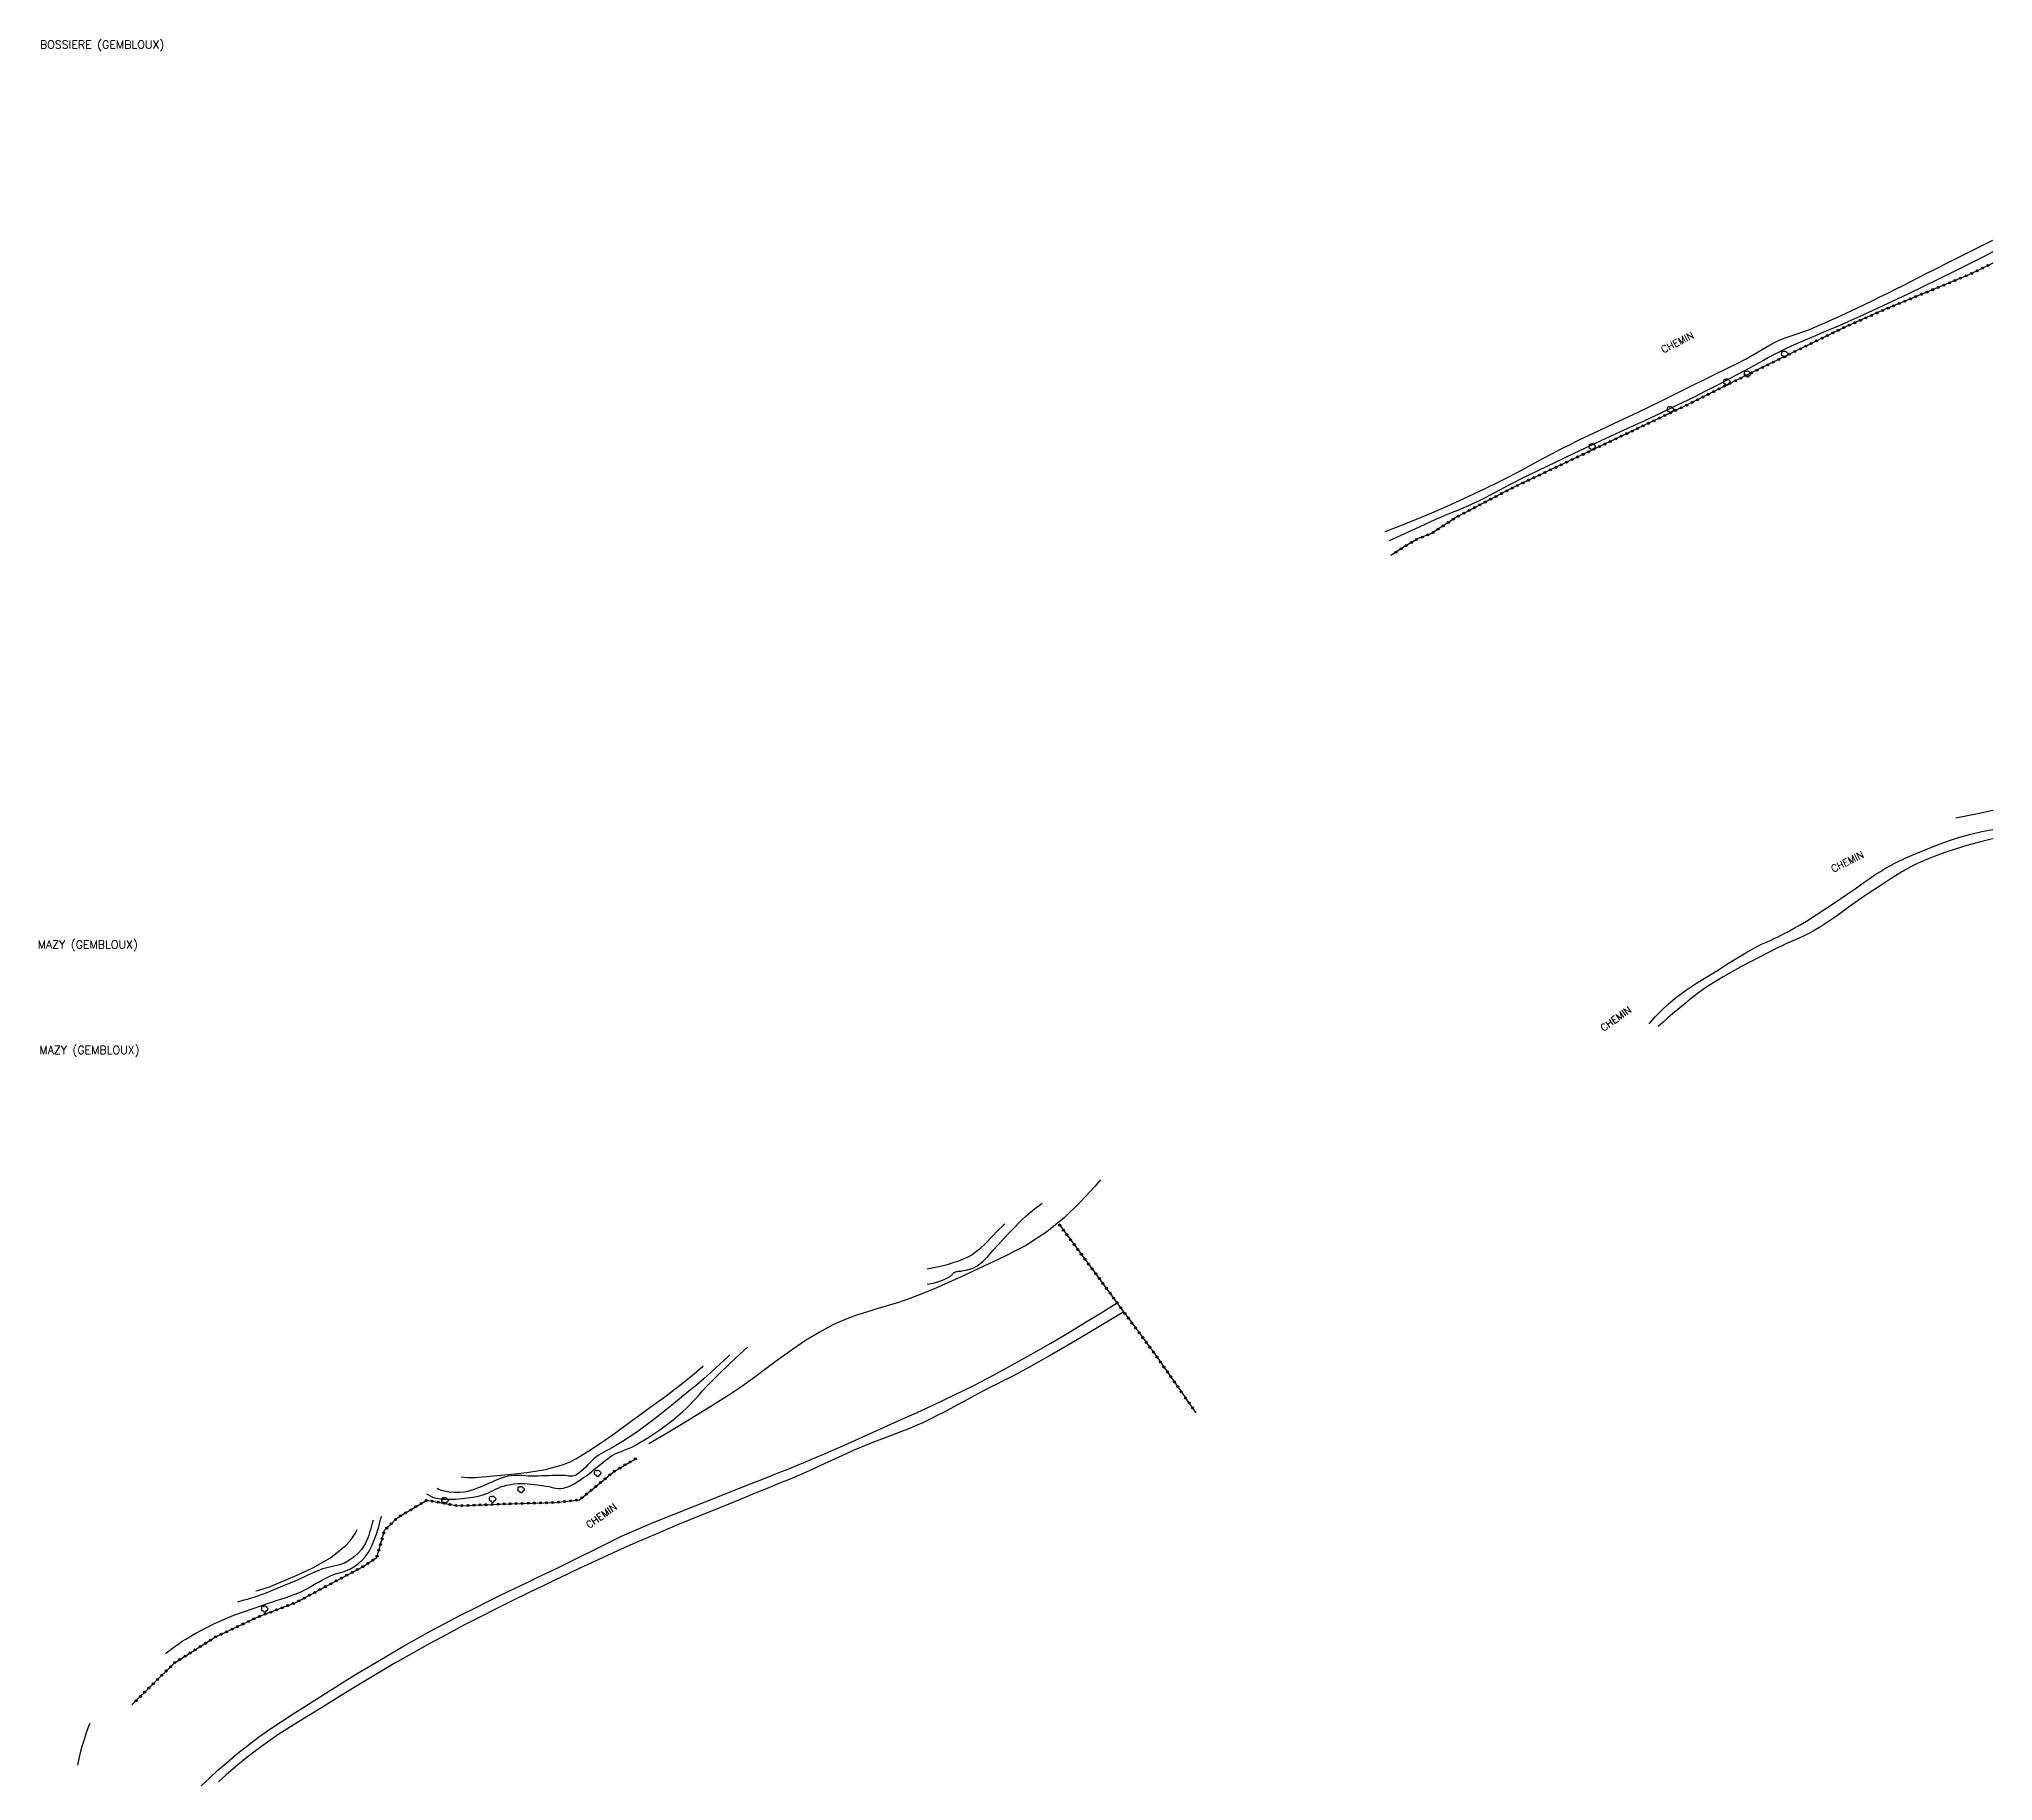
# Model space of a CAD drawing. Header units: millimetres. Extents: x 173000 to 174000, y 133000 to 134001.
# Drawn here: x 173514.8 to 174000, y 133554.7 to 133987.3 of the extents above; entities that cross this region are included whole.
import ezdxf
from ezdxf.enums import TextEntityAlignment as Align

# ---------------------------------------------------------------- set-up
doc = ezdxf.new("R2010")
doc.units = ezdxf.units.MM
doc.layers.get('0').update_dxf_attribs({"linetype": 'CONTINUOUS'})
for name, color, linetype in [('W0071', 7, 'CONTINUOUS'), ('W0211', 2, 'CONTINUOUS'), ('W0300', 7, 'CONTINUOUS'), ('W0323', 7, 'CONTINUOUS'), ('W0510', 5, 'CONTINUOUS'), ('W0980', 7, 'CONTINUOUS'), ('W0989', 7, 'CONTINUOUS')]:
    doc.layers.add(name, color=color, linetype=linetype)
doc.styles.get("Standard").update_dxf_attribs({"font": 'romans.shx', "width": 0.85})

# ---------------------------------------------------------------- blocks, each defined once
blk = doc.blocks.new('T300')
for p, q in [((-0.8, 0.51), (-0.86, 0.34)), ((-0.86, 0.34), (-0.86, 0.17)), ((-0.86, 0.17), (-0.74, 0.06)), ((-0.69, 0.63), (-0.8, 0.51)), ((-0.8, -0.06), (-0.74, 0.06)), ((-0.74, 0.06), (-0.69, 0.11)), ((-0.57, 0.69), (-0.69, 0.63)), ((-0.46, 0.69), (-0.57, 0.69)), ((-0.29, 0.63), (-0.46, 0.69)), ((-0.29, 0.63), (-0.17, 0.74)), ((-0.23, 0.57), (-0.29, 0.63)), ((-0.17, 0.74), (-0.06, 0.8)), ((-0.06, 0.8), (0.06, 0.8)), ((0.06, 0.8), (0.23, 0.74)), ((0.23, 0.74), (0.34, 0.63)), ((0.34, 0.63), (0.4, 0.51)), ((0.46, 0.46), (0.34, 0.46)), ((0.4, 0.51), (0.4, 0.46)), ((0.57, 0.4), (0.46, 0.46)), ((0.57, 0.4), (0.69, 0.29)), ((0.69, 0.29), (0.74, 0.17)), ((0.74, 0.06), (0.69, -0.17)), ((0.74, 0.17), (0.74, 0.06)), ((-0.8, -0.17), (-0.8, -0.06)), ((-0.8, -0.23), (-0.8, -0.17)), ((-0.74, -0.34), (-0.8, -0.23)), ((-0.69, -0.4), (-0.74, -0.34)), ((-0.51, -0.46), (-0.69, -0.4)), ((-0.4, -0.46), (-0.51, -0.46)), ((-0.4, -0.46), (-0.34, -0.46)), ((-0.34, -0.46), (-0.34, -0.4)), ((-0.34, -0.51), (-0.34, -0.46)), ((-0.29, -0.63), (-0.34, -0.51)), ((-0.17, -0.74), (-0.29, -0.63)), ((-0.06, -0.8), (-0.17, -0.74)), ((0.06, -0.8), (-0.06, -0.8)), ((0.17, -0.74), (0.06, -0.8)), ((0.23, -0.69), (0.17, -0.74)), ((0.29, -0.46), (0.23, -0.46)), ((0.29, -0.63), (0.23, -0.69)), ((0.46, -0.4), (0.29, -0.46)), ((0.34, -0.51), (0.29, -0.63)), ((0.34, -0.51), (0.34, -0.46)), ((0.57, -0.34), (0.46, -0.4)), ((0.63, -0.29), (0.57, -0.34)), ((0.69, -0.17), (0.63, -0.29))]:
    blk.add_line(p, q)
blk = doc.blocks.new('t323o')
at = {"color": 0, "linetype": 'Continuous'}
for radius in [0.25, 0.15]:
    blk.add_circle((0, 0), radius, dxfattribs=at)

msp = doc.modelspace()

# ---------------------------------------------------------------- linework, layer by layer
at = {"layer": 'W0071'}
for points in [[(173849.12, 133864.99), (173852.99, 133866.5), (173856.83, 133868.05), (173860.66, 133869.66), (173864.47, 133871.31), (173867.7, 133872.76), (173870.9, 133874.25), (173874.09, 133875.77), (173877.27, 133877.33), (173879.48, 133878.45), (173881.68, 133879.6), (173883.87, 133880.76), (173886.06, 133881.94), (173888.25, 133883.11), (173890.44, 133884.28), (173892.64, 133885.43), (173894.85, 133886.55), (173897.29, 133887.76), (173899.74, 133888.94), (173902.2, 133890.1), (173904.66, 133891.26), (173907.13, 133892.41), (173909.59, 133893.56), (173912.05, 133894.72), (173914.51, 133895.9), (173918.02, 133897.61), (173921.52, 133899.33), (173925.02, 133901.06), (173928.52, 133902.8), (173931.07, 133904.06), (173933.63, 133905.32), (173936.18, 133906.6), (173938.72, 133907.92), (173939.73, 133908.47), (173940.73, 133909.04), (173941.73, 133909.63), (173942.72, 133910.22), (173943.71, 133910.81), (173944.72, 133911.37), (173945.75, 133911.91), (173946.79, 133912.41), (173947.73, 133912.82), (173948.69, 133913.18), (173949.65, 133913.52), (173950.63, 133913.84), (173951.6, 133914.16), (173952.57, 133914.48), (173953.53, 133914.82), (173954.48, 133915.19), (173958.42, 133916.87), (173962.31, 133918.65), (173966.18, 133920.48), (173970.03, 133922.33), (173971.95, 133923.27), (173973.87, 133924.22), (173975.78, 133925.17), (173977.68, 133926.14), (173979.59, 133927.11), (173981.49, 133928.08), (173983.4, 133929.05), (173985.31, 133930.01), (173989.75, 133932.23), (173994.2, 133934.45), (173998.66, 133936.66), (174000, 133937.32)], [(174000, 133934.44), (173999.84, 133934.35), (173998.03, 133933.41), (173996.21, 133932.48), (173994.39, 133931.55), (173990.53, 133929.62), (173986.65, 133927.72), (173982.77, 133925.84), (173978.87, 133923.97), (173975.16, 133922.21), (173971.44, 133920.46), (173967.71, 133918.74), (173963.96, 133917.04), (173961.97, 133916.16), (173959.96, 133915.31), (173957.95, 133914.47), (173955.94, 133913.63), (173953.93, 133912.79), (173951.93, 133911.93), (173949.94, 133911.04), (173947.96, 133910.11), (173946.72, 133909.49), (173945.48, 133908.85), (173944.25, 133908.18), (173943.03, 133907.51), (173941.82, 133906.83), (173940.6, 133906.15), (173939.38, 133905.48), (173938.15, 133904.83), (173935.03, 133903.18), (173931.91, 133901.53), (173928.77, 133899.91), (173925.61, 133898.32), (173921.59, 133896.35), (173917.54, 133894.42), (173913.48, 133892.52), (173909.39, 133890.67)], [(173909.39, 133890.67), (173902.63, 133887.56), (173895.9, 133884.39), (173889.2, 133881.17), (173882.52, 133877.88), (173881.26, 133877.24), (173880, 133876.58), (173878.75, 133875.91), (173877.5, 133875.24), (173876.25, 133874.57), (173874.99, 133873.91), (173873.72, 133873.27), (173872.45, 133872.65), (173871.11, 133872.02), (173869.76, 133871.42), (173868.41, 133870.84), (173867.05, 133870.26), (173865.69, 133869.7), (173864.33, 133869.12), (173862.97, 133868.54), (173861.62, 133867.95), (173858.73, 133866.65), (173855.84, 133865.34), (173852.96, 133864.02), (173850.08, 133862.68)], [(173914.67, 133742.72), (173916.14, 133744.44), (173917.7, 133746.08), (173919.34, 133747.64), (173921.06, 133749.11), (173923.66, 133751.05), (173926.37, 133752.81), (173929.14, 133754.48), (173931.88, 133756.17), (173934.13, 133757.6), (173936.38, 133759.02), (173938.66, 133760.41), (173940.99, 133761.71), (173941.76, 133762.11), (173942.54, 133762.49), (173943.34, 133762.85), (173944.13, 133763.2), (173944.93, 133763.55), (173945.72, 133763.91), (173946.51, 133764.27), (173947.29, 133764.66), (173948.91, 133765.52), (173950.51, 133766.4), (173952.1, 133767.32), (173953.67, 133768.26), (173956.12, 133769.78), (173958.53, 133771.36), (173960.93, 133772.96), (173963.33, 133774.57), (173964.58, 133775.42), (173965.82, 133776.29), (173967.05, 133777.18), (173968.28, 133778.06), (173969.52, 133778.94), (173970.77, 133779.79), (173972.05, 133780.61), (173973.36, 133781.39), (173975.84, 133782.72), (173978.39, 133783.93), (173980.97, 133785.06), (173983.57, 133786.13), (173986.27, 133787.18), (173988.99, 133788.18), (173991.74, 133789.08), (173994.52, 133789.88), (173997.26, 133790.52), (174000, 133791.03)], [(174000, 133788.65), (173999.26, 133788.5), (173996.37, 133787.81), (173993.5, 133787.02), (173990.65, 133786.15), (173988.04, 133785.28), (173985.45, 133784.33), (173982.9, 133783.29), (173980.4, 133782.13), (173977.51, 133780.56), (173974.71, 133778.84), (173971.96, 133777.04), (173969.22, 133775.23), (173967.48, 133774.07), (173965.77, 133772.86), (173964.07, 133771.63), (173962.37, 133770.4), (173960.67, 133769.18), (173958.94, 133767.98), (173957.18, 133766.83), (173955.38, 133765.75), (173954.28, 133765.16), (173953.16, 133764.6), (173952.03, 133764.08), (173950.88, 133763.57), (173949.74, 133763.08), (173948.6, 133762.58), (173947.46, 133762.05), (173946.34, 133761.5), (173941.87, 133759.21), (173937.41, 133756.87), (173933.01, 133754.41), (173928.74, 133751.74), (173926.93, 133750.47), (173925.18, 133749.11), (173923.47, 133747.71), (173921.77, 133746.3), (173920.53, 133745.28), (173919.31, 133744.23), (173918.09, 133743.17), (173916.9, 133742.1)], [(173778.56, 133671), (173782.52, 133673.49)], [(173555.05, 133553.49), (173557.12, 133555.44), (173559.23, 133557.36), (173561.69, 133559.5), (173564.19, 133561.6), (173566.74, 133563.64), (173569.34, 133565.61), (173572.15, 133567.61), (173575.01, 133569.51), (173577.9, 133571.37), (173580.79, 133573.22), (173585.12, 133575.97), (173589.46, 133578.68), (173593.83, 133581.36), (173598.22, 133584), (173601.7, 133586.06), (173605.19, 133588.1), (173608.7, 133590.1), (173612.24, 133592.06), (173615.76, 133593.93), (173619.3, 133595.76), (173622.86, 133597.55), (173626.42, 133599.33), (173628.94, 133600.58), (173631.46, 133601.81), (173633.99, 133603.03), (173636.52, 133604.24), (173639.05, 133605.46), (173641.58, 133606.67), (173644.11, 133607.89), (173646.64, 133609.11), (173648.48, 133610.02), (173650.31, 133610.93), (173652.14, 133611.86), (173653.97, 133612.78), (173655.8, 133613.7), (173657.64, 133614.6), (173659.49, 133615.48), (173661.36, 133616.33), (173667.33, 133618.9), (173673.35, 133621.33), (173679.4, 133623.71), (173685.44, 133626.1), (173687.65, 133626.98), (173689.87, 133627.86), (173692.1, 133628.73), (173694.32, 133629.6), (173696.54, 133630.47), (173698.76, 133631.36), (173700.97, 133632.25), (173703.17, 133633.16), (173709.46, 133635.82), (173715.72, 133638.54), (173721.96, 133641.3), (173728.18, 133644.11), (173732.86, 133646.24), (173737.53, 133648.39), (173742.18, 133650.59), (173746.8, 133652.87), (173750.61, 133654.84), (173754.39, 133656.86), (173758.14, 133658.93), (173761.88, 133661.04), (173766.08, 133663.47), (173770.26, 133665.94), (173774.42, 133668.45), (173778.56, 133671)], [(173783.76, 133671), (173778.01, 133667.45), (173772.2, 133663.98), (173766.34, 133660.6), (173760.44, 133657.29), (173758.9, 133656.45), (173757.35, 133655.64), (173755.79, 133654.83), (173754.23, 133654.04), (173752.67, 133653.26), (173751.1, 133652.47), (173749.54, 133651.67), (173747.98, 133650.87), (173746.29, 133649.98), (173744.6, 133649.07), (173742.92, 133648.16), (173741.24, 133647.24), (173739.55, 133646.33), (173737.85, 133645.45), (173736.14, 133644.59), (173734.41, 133643.77), (173732.49, 133642.91), (173730.56, 133642.11), (173728.6, 133641.34), (173726.65, 133640.59), (173724.68, 133639.85), (173722.73, 133639.1), (173720.78, 133638.33), (173718.84, 133637.53), (173717.02, 133636.74), (173715.21, 133635.93), (173713.41, 133635.11), (173711.61, 133634.27), (173709.81, 133633.44), (173708.01, 133632.62), (173706.21, 133631.8), (173704.39, 133631.01), (173702.65, 133630.26), (173700.89, 133629.53), (173699.14, 133628.8), (173697.38, 133628.08), (173695.62, 133627.37), (173693.85, 133626.66), (173692.09, 133625.94), (173690.34, 133625.22), (173684.69, 133622.91), (173679.04, 133620.62), (173673.4, 133618.3), (173667.78, 133615.92), (173663.12, 133613.89), (173658.48, 133611.83), (173653.86, 133609.72), (173649.24, 133607.6), (173646.06, 133606.1), (173642.88, 133604.58), (173639.71, 133603.04), (173636.54, 133601.49), (173632.51, 133599.51), (173628.48, 133597.52), (173624.47, 133595.51), (173620.48, 133593.45), (173616.07, 133591.11), (173611.68, 133588.74), (173607.32, 133586.32), (173602.98, 133583.85), (173598.44, 133581.17), (173593.94, 133578.44), (173589.45, 133575.67), (173584.98, 133572.89), (173581.44, 133570.71), (173577.9, 133568.55), (173574.39, 133566.32), (173570.96, 133563.97), (173568.46, 133562.13), (173566.02, 133560.21), (173563.64, 133558.23), (173561.3, 133556.2), (173559.39, 133554.46)], [(173784.04, 133671.17), (173783.76, 133671)]]:
    msp.add_lwpolyline(points, dxfattribs=at)
at = {"layer": 'W0211'}
msp.add_lwpolyline([(173990.79, 133793.93), (173996.18, 133794.97), (174000, 133795.79)], dxfattribs=at)
at = {"layer": 'W0300'}
for points in [[(173778.44, 133703.98), (173776.98, 133702.35), (173773.27, 133698.36), (173769.35, 133694.55), (173765.11, 133691.1), (173760.04, 133687.81), (173754.7, 133685), (173749.25, 133682.45), (173743.82, 133679.94), (173740.66, 133678.49), (173737.48, 133677.11), (173734.26, 133675.79), (173731.03, 133674.53), (173728.25, 133673.54), (173725.44, 133672.67), (173722.62, 133671.84), (173719.8, 133671)], [(173719.8, 133671), (173717.79, 133670.35), (173715.81, 133669.64), (173713.85, 133668.85), (173711.94, 133667.96), (173708.5, 133666.11), (173705.17, 133664.06), (173701.93, 133661.87), (173698.77, 133659.59), (173695.65, 133657.27), (173692.53, 133654.96), (173689.36, 133652.71), (173686.13, 133650.55), (173681.2, 133647.43), (173676.24, 133644.36), (173671.24, 133641.36), (173666.21, 133638.41)], [(173619.61, 133630.26), (173621.24, 133630.09), (173623.11, 133630.1), (173624.96, 133630.24), (173626.8, 133630.4), (173631.39, 133630.8), (173635.99, 133631.29), (173640.58, 133632.06), (173645.06, 133633.29), (173646.73, 133633.97), (173648.31, 133634.82), (173649.83, 133635.75), (173651.34, 133636.7), (173654.26, 133638.6), (173657.12, 133640.61), (173659.93, 133642.67), (173662.74, 133644.72), (173666.48, 133647.43), (173670.21, 133650.14), (173673.9, 133652.92), (173677.5, 133655.81), (173679.57, 133657.62), (173679.74, 133657.77)], [(173568.67, 133601.89), (173569.12, 133602.01), (173570.71, 133602.49), (173572.29, 133603.03), (173573.83, 133603.65), (173578.32, 133605.58), (173582.85, 133607.61), (173587.21, 133610.09), (173591.11, 133613.27), (173592.33, 133614.66), (173593.35, 133616.2), (173593.85, 133617.12)]]:
    msp.add_lwpolyline(points, dxfattribs=at)
at = {"layer": 'W0323'}
for points in [[(174000, 133931.66), (173993.99, 133928.76), (173973.1, 133920.11), (173963.37, 133915.83), (173940.95, 133904.87), (173923.21, 133896.03), (173880.35, 133875.67), (173866.82, 133868.6), (173860.62, 133864.52), (173857.32, 133863.26), (173853.77, 133861.2), (173850.51, 133859.07)], [(173768.03, 133693.03), (173777.18, 133680.75), (173784.31, 133671)], [(173784.31, 133671), (173785.08, 133669.95), (173792.01, 133660.58), (173799.3, 133650.13)], [(173802.12, 133646.13), (173799.3, 133650.13)], [(173537.85, 133573.58), (173548.38, 133584), (173558.67, 133590.48), (173569.57, 133595.6), (173578.57, 133599.01), (173595.29, 133607.97), (173598.67, 133610.24), (173600.62, 133616.96), (173603.88, 133620.13), (173611.14, 133624.46), (173618.81, 133623.03), (173631.42, 133623.56), (173643.1, 133623.88), (173649.04, 133624.54), (173657.7, 133631.65), (173662.92, 133634.71)]]:
    msp.add_lwpolyline(points, dxfattribs=at)
at = {"layer": 'W0510'}
for points in [[(173735.36, 133678.12), (173736.87, 133678.36), (173738.34, 133678.76), (173739.76, 133679.32), (173741.11, 133680.03), (173741.27, 133680.15), (173741.41, 133680.28), (173741.54, 133680.43), (173741.66, 133680.58), (173741.79, 133680.73), (173741.92, 133680.87), (173742.07, 133681), (173742.24, 133681.1), (173742.45, 133681.18), (173742.67, 133681.23), (173742.89, 133681.26), (173743.11, 133681.28), (173743.32, 133681.29), (173743.54, 133681.3), (173743.75, 133681.32), (173743.97, 133681.36), (173744.92, 133681.57), (173745.88, 133681.79), (173746.82, 133682.09), (173747.71, 133682.54), (173749.22, 133683.68), (173750.53, 133685.06), (173751.74, 133686.51), (173752.97, 133687.88), (173753.83, 133688.76), (173754.67, 133689.66), (173755.51, 133690.56), (173756.35, 133691.46), (173757.2, 133692.36), (173758.06, 133693.24), (173758.94, 133694.11), (173759.84, 133694.95), (173760.92, 133695.88), (173762.04, 133696.77), (173763.18, 133697.64), (173763.89, 133698.17)], [(173754.64, 133693), (173754.27, 133692.65), (173753.02, 133691.46), (173751.47, 133689.9), (173749.94, 133688.3), (173748.33, 133686.76), (173746.55, 133685.41), (173745.47, 133684.78), (173744.33, 133684.27), (173743.17, 133683.83), (173741.99, 133683.43), (173740.35, 133682.92), (173738.69, 133682.48), (173737.01, 133682.11), (173735.32, 133681.81)], [(173611.01, 133626.01), (173611.34, 133625.81), (173611.91, 133625.48), (173612.51, 133625.19), (173613.14, 133624.99), (173614.83, 133624.72), (173616.54, 133624.66), (173618.23, 133624.73), (173619.92, 133624.86), (173621.24, 133624.99), (173622.55, 133625.19), (173623.85, 133625.45), (173625.14, 133625.8), (173625.78, 133626.01), (173626.4, 133626.28), (173627.01, 133626.56), (173627.61, 133626.87), (173628.21, 133627.17), (173628.82, 133627.46), (173629.45, 133627.72), (173630.09, 133627.93), (173630.98, 133628.17), (173631.88, 133628.36), (173632.79, 133628.49), (173633.71, 133628.56), (173635.34, 133628.56), (173636.97, 133628.42), (173638.59, 133628.22), (173640.2, 133628.03), (173640.8, 133627.94), (173641.39, 133627.82), (173641.97, 133627.68), (173642.56, 133627.54), (173643.16, 133627.43), (173643.78, 133627.35), (173644.4, 133627.34), (173645.02, 133627.4), (173646.41, 133627.82), (173647.69, 133628.48), (173648.89, 133629.26), (173650.05, 133630.04), (173650.57, 133630.39), (173651.07, 133630.76), (173651.56, 133631.15), (173652.05, 133631.55), (173652.53, 133631.95), (173653.01, 133632.35), (173653.49, 133632.75), (173653.98, 133633.14), (173654.71, 133633.73), (173655.44, 133634.33), (173656.19, 133634.91), (173656.98, 133635.43), (173657.69, 133635.83), (173658.43, 133636.17), (173659.18, 133636.48), (173659.93, 133636.78), (173660.69, 133637.07), (173661.44, 133637.37), (173662.18, 133637.71), (173662.9, 133638.09), (173665.98, 133639.94), (173668.96, 133641.94), (173671.84, 133644.08), (173674.61, 133646.37), (173675.5, 133647.18), (173676.36, 133648.03), (173677.19, 133648.91), (173677.99, 133649.81), (173678.79, 133650.71), (173679.59, 133651.61), (173680.41, 133652.5), (173681.24, 133653.36), (173683.74, 133655.83), (173686.27, 133658.27), (173688.83, 133660.67), (173690.77, 133662.44)], [(173686.32, 133660.56), (173686, 133660.24), (173683.9, 133658.21), (173681.75, 133656.22), (173679.92, 133654.6), (173678.05, 133653.03), (173676.16, 133651.48), (173674.27, 133649.94), (173671.89, 133647.99), (173669.5, 133646.05), (173667.09, 133644.14), (173664.62, 133642.3), (173663.01, 133641.17), (173661.38, 133640.08), (173659.73, 133639.02), (173658.06, 133637.99), (173657.47, 133637.65), (173656.88, 133637.32), (173656.28, 133637.01), (173655.67, 133636.7), (173655.07, 133636.39), (173654.48, 133636.05), (173653.9, 133635.7), (173653.34, 133635.31), (173652.74, 133634.84), (173652.18, 133634.32), (173651.64, 133633.78), (173651.11, 133633.23), (173650.59, 133632.68), (173650.05, 133632.14), (173649.48, 133631.63), (173648.88, 133631.15), (173648.6, 133630.95), (173648.31, 133630.75), (173648, 133630.58), (173647.66, 133630.46), (173647.3, 133630.4), (173646.94, 133630.38), (173646.58, 133630.4), (173646.23, 133630.44), (173645.88, 133630.49), (173645.53, 133630.54), (173645.18, 133630.57), (173644.83, 133630.59), (173643.96, 133630.59), (173643.1, 133630.58), (173642.23, 133630.55), (173641.36, 133630.52), (173640.5, 133630.48), (173639.63, 133630.45), (173638.77, 133630.42), (173637.9, 133630.4), (173637.08, 133630.41), (173636.26, 133630.44), (173635.43, 133630.49), (173634.61, 133630.54), (173633.79, 133630.57), (173632.95, 133630.57), (173632.12, 133630.51), (173631.3, 133630.39), (173630.29, 133630.15), (173629.3, 133629.83), (173628.33, 133629.45), (173627.39, 133629.03), (173626.46, 133628.59), (173625.52, 133628.16), (173624.58, 133627.75), (173623.61, 133627.39), (173622.85, 133627.11), (173622.07, 133626.83), (173621.28, 133626.6), (173620.47, 133626.44), (173619.21, 133626.34), (173617.93, 133626.35), (173616.67, 133626.47), (173615.42, 133626.7), (173614.77, 133626.88), (173614.14, 133627.11), (173613.65, 133627.32)], [(173546.25, 133586.4), (173546.38, 133586.5), (173547.18, 133587.09), (173547.97, 133587.68), (173548.77, 133588.28), (173549.58, 133588.86), (173550.4, 133589.42), (173551.24, 133589.95), (173553.58, 133591.31), (173555.96, 133592.59), (173558.39, 133593.79), (173560.85, 133594.92), (173563.2, 133595.87), (173565.58, 133596.74), (173567.97, 133597.56), (173570.36, 133598.39), (173571.48, 133598.77), (173572.6, 133599.14), (173573.73, 133599.5), (173574.86, 133599.85), (173575.98, 133600.22), (173577.1, 133600.6), (173578.21, 133601.02), (173579.3, 133601.47), (173580.32, 133601.94), (173581.31, 133602.46), (173582.28, 133603), (173583.25, 133603.56), (173584.21, 133604.12), (173585.18, 133604.66), (173586.17, 133605.18), (173587.18, 133605.65), (173587.8, 133605.9), (173588.43, 133606.11), (173589.07, 133606.3), (173589.71, 133606.47), (173590.35, 133606.66), (173590.98, 133606.88), (173591.6, 133607.13), (173592.2, 133607.43), (173593.22, 133608.05), (173594.19, 133608.75), (173595.09, 133609.55), (173595.89, 133610.45), (173596.8, 133611.81), (173597.52, 133613.28), (173598.12, 133614.78), (173598.69, 133616.28), (173598.96, 133617.04), (173599.19, 133617.81), (173599.39, 133618.59), (173599.57, 133619.37), (173599.77, 133620.15), (173599.86, 133620.5)], [(173597.76, 133619.46), (173597.65, 133619.1), (173597.47, 133618.42), (173597.3, 133617.74), (173597.12, 133617.07), (173596.92, 133616.39), (173596.7, 133615.73), (173596.45, 133615.07), (173596.14, 133614.34), (173595.81, 133613.62), (173595.42, 133612.91), (173594.95, 133612.26), (173594.05, 133611.28), (173593.05, 133610.38), (173591.97, 133609.59), (173590.81, 133608.92), (173590.14, 133608.62), (173589.45, 133608.38), (173588.75, 133608.19), (173588.04, 133608.04), (173587.33, 133607.9), (173586.63, 133607.75), (173585.93, 133607.58), (173585.24, 133607.36), (173584.32, 133607.01), (173583.41, 133606.63), (173582.51, 133606.24), (173581.61, 133605.83), (173580.72, 133605.41), (173579.83, 133604.99), (173578.94, 133604.59), (173578.04, 133604.2), (173575.68, 133603.21), (173573.32, 133602.23), (173570.94, 133601.28), (173568.54, 133600.4), (173567.51, 133600.07), (173566.47, 133599.77), (173565.43, 133599.5), (173564.39, 133599.23), (173564.2, 133599.18)], [(173524.48, 133558.62), (173524.78, 133560.2), (173525.13, 133561.77), (173525.55, 133563.32), (173526.02, 133564.85), (173526.64, 133566.72), (173527.31, 133568.58), (173527.51, 133569.04)]]:
    msp.add_lwpolyline(points, dxfattribs=at)

# ---------------------------------------------------------------- block references
at = {"layer": 'W0300'}
for p in [(173948.34, 133909.02), (173933.98, 133902.09), (173939.08, 133904.12), (173919.96, 133895.27), (173900.53, 133886.02), (173653.56, 133631.1), (173615.65, 133624.32), (173627.48, 133624.66), (173634.54, 133627.05), (173570.89, 133597.39)]:
    msp.add_blockref('T300', p, dxfattribs=at)
at = {"layer": 'W0323'}
for p, rotation in [((173997.42, 133930.42), 205.7996646409526), ((173998.78, 133931.07), 205.7996646409526), ((173985.04, 133925.06), 202.4756401029723), ((173986.43, 133925.63), 202.4756401029723), ((173987.81, 133926.2), 202.4756401029723), ((173989.2, 133926.78), 202.4756401029723), ((173990.58, 133927.35), 202.4756401029723), ((173991.97, 133927.92), 202.4756401029723), ((173993.36, 133928.5), 202.4756401029723), ((173994.72, 133929.11), 205.7996646409526), ((173996.07, 133929.77), 205.7996646409526), ((173973.95, 133920.47), 202.4756401029723), ((173975.34, 133921.04), 202.4756401029723), ((173976.72, 133921.62), 202.4756401029723), ((173978.11, 133922.19), 202.4756401029723), ((173979.5, 133922.76), 202.4756401029723), ((173980.88, 133923.34), 202.4756401029723), ((173982.27, 133923.91), 202.4756401029723), ((173983.65, 133924.48), 202.4756401029723), ((173962.97, 133915.63), 206.0567954972291), ((173964.33, 133916.25), 203.7759297131057), ((173965.71, 133916.86), 203.7759297131057), ((173967.08, 133917.46), 203.7759297131057), ((173968.45, 133918.07), 203.7759297131057), ((173969.83, 133918.67), 203.7759297131057), ((173971.2, 133919.28), 203.7759297131057), ((173972.57, 133919.88), 203.7759297131057), ((173953.54, 133911.02), 206.0567954972291), ((173954.88, 133911.68), 206.0567954972291), ((173956.23, 133912.34), 206.0567954972291), ((173957.58, 133913), 206.0567954972291), ((173958.93, 133913.66), 206.0567954972291), ((173960.27, 133914.32), 206.0567954972291), ((173961.62, 133914.97), 206.0567954972291), ((173942.76, 133905.75), 206.0567954972291), ((173944.1, 133906.41), 206.0567954972291), ((173945.45, 133907.07), 206.0567954972291), ((173946.8, 133907.73), 206.0567954972291), ((173948.15, 133908.39), 206.0567954972291), ((173949.49, 133909.04), 206.0567954972291), ((173950.84, 133909.7), 206.0567954972291), ((173952.19, 133910.36), 206.0567954972291), ((173933.35, 133901.08), 206.4874847359571), ((173934.69, 133901.75), 206.4874847359571), ((173936.04, 133902.42), 206.4874847359571), ((173937.38, 133903.09), 206.4874847359571), ((173938.72, 133903.76), 206.4874847359571), ((173940.06, 133904.43), 206.4874847359571), ((173941.41, 133905.09), 206.0567954972291), ((173923.95, 133896.4), 206.4874847359571), ((173925.3, 133897.07), 206.4874847359571), ((173926.64, 133897.74), 206.4874847359571), ((173927.98, 133898.4), 206.4874847359571), ((173929.32, 133899.07), 206.4874847359571), ((173930.67, 133899.74), 206.4874847359571), ((173932.01, 133900.41), 206.4874847359571), ((173913.12, 133891.24), 205.4045278949871), ((173914.48, 133891.88), 205.4045278949871), ((173915.83, 133892.52), 205.4045278949871), ((173917.19, 133893.17), 205.4045278949871), ((173918.54, 133893.81), 205.4045278949871), ((173919.9, 133894.45), 205.4045278949871), ((173921.25, 133895.1), 205.4045278949871), ((173922.61, 133895.74), 205.4045278949871), ((173903.64, 133886.73), 205.4045278949871), ((173904.99, 133887.37), 205.4045278949871), ((173906.35, 133888.02), 205.4045278949871), ((173907.7, 133888.66), 205.4045278949871), ((173909.06, 133889.3), 205.4045278949871), ((173910.41, 133889.95), 205.4045278949871), ((173911.77, 133890.59), 205.4045278949871), ((173892.8, 133881.58), 205.4045278949871), ((173894.15, 133882.23), 205.4045278949871), ((173895.51, 133882.87), 205.4045278949871), ((173896.86, 133883.51), 205.4045278949871), ((173898.22, 133884.16), 205.4045278949871), ((173899.57, 133884.8), 205.4045278949871), ((173900.93, 133885.44), 205.4045278949871), ((173902.28, 133886.09), 205.4045278949871), ((173881.96, 133876.43), 205.4045278949871), ((173883.31, 133877.08), 205.4045278949871), ((173884.67, 133877.72), 205.4045278949871), ((173886.02, 133878.37), 205.4045278949871), ((173887.38, 133879.01), 205.4045278949871), ((173888.73, 133879.65), 205.4045278949871), ((173890.09, 133880.3), 205.4045278949871), ((173891.44, 133880.94), 205.4045278949871), ((173872.62, 133871.63), 207.6092412150575), ((173873.95, 133872.33), 207.6092412150575), ((173875.28, 133873.02), 207.6092412150575), ((173876.61, 133873.72), 207.6092412150575), ((173877.94, 133874.41), 207.6092412150575), ((173879.27, 133875.11), 207.6092412150575), ((173880.6, 133875.79), 205.4045278949871), ((173864.77, 133867.25), 213.3366323642092), ((173866.02, 133868.07), 213.3366323642092), ((173867.31, 133868.85), 207.6092412150575), ((173868.63, 133869.54), 207.6092412150575), ((173869.96, 133870.24), 207.6092412150575), ((173871.29, 133870.93), 207.6092412150575), ((173855.59, 133862.26), 210.196019843644), ((173856.89, 133863.01), 210.196019843644), ((173858.25, 133863.62), 200.8631058064753), ((173859.66, 133864.15), 200.8631058064753), ((173861.01, 133864.78), 213.3366323642092), ((173862.27, 133865.6), 213.3366323642092), ((173863.52, 133866.42), 213.3366323642092), ((173851.77, 133859.89), 213.0663814342925), ((173853.02, 133860.71), 213.0663814342925), ((173854.29, 133861.5), 210.196019843644), ((173768.26, 133692.71), 306.7165407225667), ((173769.16, 133691.51), 306.7165407225667), ((173770.06, 133690.31), 306.7165407225667), ((173770.95, 133689.1), 306.7165407225667), ((173771.85, 133687.9), 306.7165407225667), ((173772.75, 133686.7), 306.7165407225667), ((173773.64, 133685.5), 306.7165407225667), ((173774.54, 133684.29), 306.7165407225667), ((173775.44, 133683.09), 306.7165407225667), ((173776.33, 133681.89), 306.7165407225667), ((173777.23, 133680.69), 306.1787950967092), ((173778.12, 133679.48), 306.1787950967092), ((173779, 133678.26), 306.1787950967092), ((173779.89, 133677.05), 306.1787950967092), ((173780.77, 133675.84), 306.1787950967092), ((173781.66, 133674.63), 306.1787950967092), ((173782.54, 133673.42), 306.1787950967092), ((173783.43, 133672.21), 306.1787950967092), ((173784.43, 133670.84), 306.1787950970718), ((173785.32, 133669.63), 306.4773186811784), ((173786.21, 133668.43), 306.4773186811784), ((173787.1, 133667.22), 306.4773186811784), ((173787.99, 133666.01), 306.4773186811784), ((173788.88, 133664.81), 306.4773186811784), ((173789.77, 133663.6), 306.4773186811784), ((173790.67, 133662.4), 306.4773186811784), ((173791.56, 133661.19), 306.4773186811784), ((173792.43, 133659.97), 304.9146721586977), ((173793.29, 133658.74), 304.9146721586977), ((173794.15, 133657.51), 304.9146721586977), ((173795.01, 133656.28), 304.9146721586977), ((173795.87, 133655.05), 304.9146721586977), ((173796.73, 133653.82), 304.9146721586977), ((173797.58, 133652.59), 304.9146721586977), ((173798.44, 133651.36), 304.9146721586977), ((173799.53, 133649.81), 125.1663729719572), ((173800.39, 133648.59), 125.1663729719572), ((173801.26, 133647.36), 125.1663729719572), ((173661.61, 133633.94), 30.4160559233282), ((173662.9, 133634.7), 30.4160559233282), ((173655.41, 133629.77), 39.38106392857162), ((173656.57, 133630.72), 39.38106392857162), ((173657.73, 133631.67), 30.4160559233282), ((173659.02, 133632.43), 30.4160559233282), ((173660.31, 133633.19), 30.4160559233282), ((173610.99, 133624.38), 30.87309505036615), ((173612.44, 133624.22), 349.4353224101859), ((173646.79, 133624.29), 6.337012474079354), ((173648.28, 133624.45), 6.337012474079354), ((173649.61, 133625.01), 39.38106392857162), ((173650.77, 133625.96), 39.38106392857162), ((173651.93, 133626.91), 39.38106392857162), ((173653.09, 133627.86), 39.38106392857162), ((173654.25, 133628.81), 39.38106392857162), ((173603.36, 133619.62), 44.23277132969389), ((173604.55, 133620.53), 30.87309505036615), ((173605.84, 133621.3), 30.87309505036615), ((173607.12, 133622.07), 30.87309505036615), ((173608.41, 133622.84), 30.87309505036615), ((173609.7, 133623.61), 30.87309505036615), ((173613.91, 133623.95), 349.4353224101859), ((173615.39, 133623.67), 349.4353224101859), ((173616.86, 133623.4), 349.4353224101859), ((173618.34, 133623.12), 349.4353224101859), ((173619.83, 133623.08), 2.376300027331733), ((173621.33, 133623.14), 2.376300027331733), ((173622.83, 133623.2), 2.376300027331733), ((173624.32, 133623.26), 2.376300027331733), ((173625.82, 133623.32), 2.376300027331733), ((173627.32, 133623.39), 2.376300027331733), ((173628.82, 133623.45), 2.376300027331733), ((173630.32, 133623.51), 2.376300027331733), ((173631.82, 133623.57), 1.578482942763255), ((173633.32, 133623.61), 1.578482942763255), ((173634.82, 133623.65), 1.578482942763255), ((173636.32, 133623.69), 1.578482942763255), ((173637.82, 133623.73), 1.578482942763255), ((173639.32, 133623.77), 1.578482942763255), ((173640.81, 133623.81), 1.578482942763255), ((173642.31, 133623.86), 1.578482942763255), ((173643.81, 133623.96), 6.337012474079354), ((173645.3, 133624.12), 6.337012474079354), ((173600.01, 133614.87), 73.73750314624861), ((173600.44, 133616.31), 73.73750314624861), ((173601.21, 133617.53), 44.23277132969389), ((173602.29, 133618.58), 44.23277132969389), ((173597.69, 133609.58), 33.93256306249247), ((173598.75, 133610.55), 73.73750314624861), ((173599.17, 133611.99), 73.73750314624861), ((173599.59, 133613.43), 73.73750314624861), ((173589.9, 133605.08), 28.17887527193342), ((173591.22, 133605.79), 28.17887527193342), ((173592.55, 133606.5), 28.17887527193342), ((173593.87, 133607.21), 28.17887527193342), ((173595.19, 133607.92), 28.17887527193342), ((173596.44, 133608.74), 33.93256306249247), ((173580.65, 133600.13), 28.17887527193342), ((173581.97, 133600.83), 28.17887527193342), ((173583.29, 133601.54), 28.17887527193342), ((173584.61, 133602.25), 28.17887527193342), ((173585.94, 133602.96), 28.17887527193342), ((173587.26, 133603.67), 28.17887527193342), ((173588.58, 133604.38), 28.17887527193342), ((173569.55, 133595.59), 25.14847559148643), ((173570.96, 133596.12), 20.78608032727686), ((173572.36, 133596.65), 20.78608032727686), ((173573.76, 133597.19), 20.78608032727686), ((173575.16, 133597.72), 20.78608032727686), ((173576.57, 133598.25), 20.78608032727686), ((173577.97, 133598.78), 20.78608032727686), ((173579.32, 133599.42), 28.17887527193342), ((173558.69, 133590.49), 25.14847559148643), ((173560.05, 133591.13), 25.14847559148643), ((173561.41, 133591.76), 25.14847559148643), ((173562.77, 133592.4), 25.14847559148643), ((173564.12, 133593.04), 25.14847559148643), ((173565.48, 133593.68), 25.14847559148643), ((173566.84, 133594.31), 25.14847559148643), ((173568.2, 133594.95), 25.14847559148643), ((173551.08, 133585.7), 32.20371030990005), ((173552.34, 133586.49), 32.20371030990005), ((173553.61, 133587.29), 32.20371030990005), ((173554.88, 133588.09), 32.20371030990005), ((173556.15, 133588.89), 32.20371030990005), ((173557.42, 133589.69), 32.20371030990005), ((173545.31, 133580.96), 44.68550673137455), ((173546.38, 133582.02), 44.68550673137455), ((173547.45, 133583.07), 44.68550673137455), ((173548.54, 133584.1), 32.20371030990005), ((173549.81, 133584.9), 32.20371030990005), ((173539.98, 133575.69), 44.68550673137455), ((173541.05, 133576.74), 44.68550673137455), ((173542.11, 133577.8), 44.68550673137455), ((173543.18, 133578.85), 44.68550673137455), ((173544.25, 133579.91), 44.68550673137455), ((173538.91, 133574.63), 44.68550673137455)]:
    msp.add_blockref('t323o', p, dxfattribs=dict(at, rotation=rotation))

# ---------------------------------------------------------------- texts
at = {"layer": 'W0980'}
for s, p in [('BOSSIERE (GEMBLOUX)', (173530.48, 133985.78)), ('MAZY (GEMBLOUX)', (173526.92, 133762.29)), ('MAZY (GEMBLOUX)', (173527.34, 133736.1))]:
    msp.add_text(s, height=2, dxfattribs=at).set_placement(p, align=Align.MIDDLE)
at = {"layer": 'W0989'}
for rotation, p in [(26.4795, (173918.15, 133909.25)), (26.4795, (173960.35, 133780.28)), (35.5631, (173903.34, 133740.76)), (35.5631, (173651.43, 133617.31))]:
    msp.add_text('CHEMIN', height=1.75, rotation=rotation, dxfattribs=at).set_placement(p)

doc.saveas('drawing.dxf')
